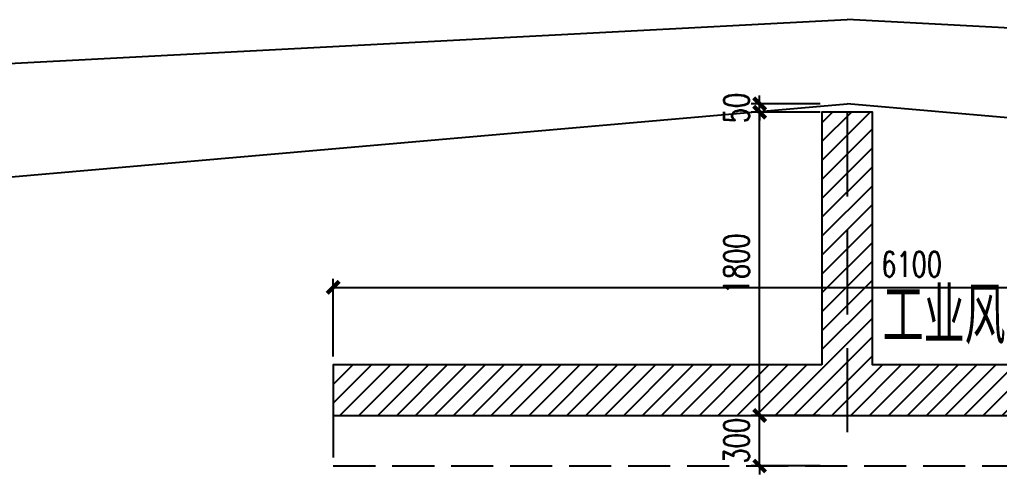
# Model space of a CAD drawing. Extents: x -1201378 to 2367219, y -619313 to 244905.
# Drawn here: x 1543476 to 1549290, y -274198 to -271498 of the extents above; entities that cross this region are included whole.
import ezdxf

# ---------------------------------------------------------------- set-up
doc = ezdxf.new("R2010")
doc.units = 0
doc.header["$LTSCALE"] = 1000
for name, pattern in [('__DASH', [0.35, 0.25, -0.1]), ('DASH', [0.35, 0.25, -0.1]), ('DOTE', [2.42, 2, -0.2, 0.02, -0.2])]:
    doc.linetypes.add(name, pattern=pattern)
doc.layers.get('0').update_dxf_attribs({"linetype": 'CONTINUOUS'})
doc.layers.get('Defpoints').update_dxf_attribs({"linetype": 'CONTINUOUS'})
for name, color, linetype in [('A-AXIS-DOTE', 14, 'DOTE'), ('A-LIN-V', 9, 'CONTINUOUS'), ('A-SFCE', 30, 'CONTINUOUS'), ('建-尺寸', 3, 'CONTINUOUS'), ('建-文字', 7, 'CONTINUOUS')]:
    doc.layers.add(name, color=color, linetype=linetype)
doc.styles.add('A-DIM_T3', font='SIMPLEX', dxfattribs={"width": 0.705882, "bigfont": 'GBCBIG'})
doc.styles.add('A-STANDARD', font='SIMPLEX', dxfattribs={"bigfont": 'GBCBIG'})
doc.dimstyles.new('A-DIM&&50', dxfattribs={"dimtxt": 148.75, "dimasz": 50, "dimexe": 50, "dimexo": 50, "dimgap": 63.125, "dimtad": 1, "dimdec": 0, "dimzin": 0, "dimdsep": 46, "dimtxsty": 'A-DIM_T3', "dimblk": 'ARCHTICK', "dimcen": 0.09, "dimclrt": 7, "dimazin": 2, "dimtfac": 1, "dimtdec": 0, "dimtix": 1, "dimtmove": 2, "dimatfit": 3, "dimfxl": 30, "dimtolj": 1, "dimtzin": 0, "dimarcsym": 0})

# ---------------------------------------------------------------- blocks, each defined once
blk = doc.blocks.new('_ArchTick')
at = {"color": 0, "linetype": 'ByBlock', "const_width": 0.5}
blk.add_lwpolyline([(-0.71, -0.71), (0.71, 0.71)], dxfattribs=at)
blk = doc.blocks.new('*D6631')
at = {"layer": 'Defpoints', "color": 0, "transparency": 16777216}
for p in [(-519.6, 2150), (-110, 2150), (-110, 2100)]:
    blk.add_point(p, dxfattribs=at)
at = {"layer": '建-尺寸', "color": 0, "lineweight": -2, "transparency": 16777216}
for p, q in [((-519.6, 2150), (-519.6, 2200)), ((-160, 2150), (-569.6, 2150)), ((-160, 2100), (-569.6, 2100)), ((-519.6, 2100), (-519.6, 2150)), ((-519.6, 2100), (-519.6, 2050))]:
    blk.add_line(p, q, dxfattribs=at)
at = {"layer": '建-尺寸', "color": 0, "lineweight": -2, "transparency": 16777216, "xscale": 50, "yscale": 50, "zscale": 50}
for p, rotation in [((-519.6, 2150), 270), ((-519.6, 2100), 90)]:
    blk.add_blockref('_ArchTick', p, dxfattribs=dict(at, rotation=rotation))
at = {"layer": '建-尺寸', "color": 7, "transparency": 16777216, "insert": (-657.1, 2125), "char_height": 148.75, "attachment_point": 5, "rotation": 90, "style": 'A-DIM_T3'}
blk.add_mtext('\\A1;50', dxfattribs=at)
blk = doc.blocks.new('*D6632')
at = {"layer": 'Defpoints', "color": 0, "transparency": 16777216}
for p in [(-519.6, 2100), (-110, 2100), (-110, 300)]:
    blk.add_point(p, dxfattribs=at)
at = {"layer": '建-尺寸', "color": 0, "lineweight": -2, "transparency": 16777216}
for p, q in [((-160, 2100), (-569.6, 2100)), ((-519.6, 300), (-519.6, 2100)), ((-160, 300), (-569.6, 300))]:
    blk.add_line(p, q, dxfattribs=at)
at = {"layer": '建-尺寸', "color": 0, "lineweight": -2, "transparency": 16777216, "xscale": 50, "yscale": 50, "zscale": 50}
for p, rotation in [((-519.6, 2100), 90), ((-519.6, 300), 270)]:
    blk.add_blockref('_ArchTick', p, dxfattribs=dict(at, rotation=rotation))
at = {"layer": '建-尺寸', "color": 7, "transparency": 16777216, "insert": (-657.1, 1200), "char_height": 148.75, "attachment_point": 5, "rotation": 90, "style": 'A-DIM_T3'}
blk.add_mtext('\\A1;1800', dxfattribs=at)
blk = doc.blocks.new('*D6633')
at = {"layer": 'Defpoints', "color": 0, "transparency": 16777216}
for p in [(-519.6, 300), (-110, 300), (-110, 0)]:
    blk.add_point(p, dxfattribs=at)
at = {"layer": '建-尺寸', "color": 0, "lineweight": -2, "transparency": 16777216}
for p, q in [((-519.6, 300), (-519.6, 350)), ((-160, 300), (-569.6, 300)), ((-519.6, 0), (-519.6, 300)), ((-160, 0), (-569.6, 0)), ((-519.6, 0), (-519.6, -50))]:
    blk.add_line(p, q, dxfattribs=at)
at = {"layer": '建-尺寸', "color": 0, "lineweight": -2, "transparency": 16777216, "xscale": 50, "yscale": 50, "zscale": 50}
for p, rotation in [((-519.6, 300), 270), ((-519.6, 0), 90)]:
    blk.add_blockref('_ArchTick', p, dxfattribs=dict(at, rotation=rotation))
at = {"layer": '建-尺寸', "color": 7, "transparency": 16777216, "insert": (-657.1, 150), "char_height": 148.75, "attachment_point": 5, "rotation": 90, "style": 'A-DIM_T3'}
blk.add_mtext('\\A1;300', dxfattribs=at)
blk = doc.blocks.new('*D6634')
at = {"layer": 'Defpoints', "color": 0, "transparency": 16777216}
for p in [(3050, 1060.2), (-3050, 600), (3050, 600)]:
    blk.add_point(p, dxfattribs=at)
at = {"layer": '建-尺寸', "color": 0, "lineweight": -2, "transparency": 16777216}
for p, q in [((-3050, 650), (-3050, 1110.2)), ((3050, 650), (3050, 1110.2)), ((-3050, 1060.2), (3050, 1060.2))]:
    blk.add_line(p, q, dxfattribs=at)
at = {"layer": '建-尺寸', "color": 0, "lineweight": -2, "transparency": 16777216, "xscale": 50, "yscale": 50, "zscale": 50, "rotation": 180}
blk.add_blockref('_ArchTick', (-3050, 1060.2), dxfattribs=at)
at = {"layer": '建-尺寸', "color": 0, "lineweight": -2, "transparency": 16777216, "xscale": 50, "yscale": 50, "zscale": 50}
blk.add_blockref('_ArchTick', (3050, 1060.2), dxfattribs=at)
at = {"layer": '建-尺寸', "color": 7, "transparency": 16777216, "insert": (382.4, 1197.7), "char_height": 148.75, "attachment_point": 5, "style": 'A-DIM_T3'}
blk.add_mtext('\\A1;6100', dxfattribs=at)
blk = doc.blocks.new('G$C2C10B007')
at = {"layer": 'A-LIN-V'}
h = blk.add_hatch(dxfattribs=at)
h.set_pattern_fill('ANSI31', color=252, scale=50)
h.set_pattern_definition([(45, (0, 400), (-56.1266, 56.1266), [])])
h.paths.add_polyline_path([(-150, 600), (-3050, 600), (-3050, 300), (3050, 300), (3050, 600), (150, 600), (150, 2100), (-150, 2100)])
at = {"layer": 'A-AXIS-DOTE', "linetype": '__DASH', "ltscale": 2}
blk.add_lwpolyline([(0, 2100), (0, 100)], dxfattribs=at)
at = {"layer": 'A-LIN-V'}
blk.add_lwpolyline([(-150, 600), (-3050, 600), (-3050, 300), (3050, 300), (3050, 600), (150, 600), (150, 2100), (-150, 2100), (-150, 600)], dxfattribs=at)
at = {"layer": 'A-SFCE', "linetype": 'DASH'}
for p, q in [((-3050, 300), (-3050, 0)), ((-3050, 0), (3050, 0))]:
    blk.add_line(p, q, dxfattribs=at)
at = {"layer": '建-文字', "style": 'A-STANDARD'}
blk.add_text('工业风扇', height=337.59, dxfattribs=at).set_placement((210.4, 722.5))
at = {"layer": '建-尺寸'}
for p1, p2, picture, middle in [((-110, 2100), (-110, 2150), '*D6631', (-657.1, 2125)), ((-110, 300), (-110, 2100), '*D6632', (-657.1, 1200)), ((-110, 0), (-110, 300), '*D6633', (-657.1, 150))]:
    dim = blk.add_aligned_dim(p1=p1, p2=p2, distance=409.6, dimstyle='A-DIM&&50', dxfattribs=at)
    dim.commit()
    dim.dimension.update_dxf_attribs({"geometry": picture, "text_midpoint": middle})
dim = blk.add_linear_dim(base=(3050, 1060.2), p1=(-3050, 600), p2=(3050, 600), angle=0, dimstyle='A-DIM&&50', dxfattribs=at)
dim.commit()
dim.dimension.update_dxf_attribs({"geometry": '*D6634', "text_midpoint": (382.4, 1197.7), "dimtype": 129})

msp = doc.modelspace()

# ---------------------------------------------------------------- linework, layer by layer
at = {"layer": 'A-LIN-V', "color": 2}
for p, q in [((1539811.7, -271947.8), (1548386.7, -271497.8)), ((1556961.7, -271947.8), (1548386.7, -271497.8)), ((1539811.7, -272747.8), (1548386.7, -271997.8)), ((1556961.7, -272747.8), (1548386.7, -271997.8))]:
    msp.add_line(p, q, dxfattribs=at)

# ---------------------------------------------------------------- block references
at = {"layer": 'A-LIN-V'}
msp.add_blockref('G$C2C10B007', (1548386.7, -274147.8), dxfattribs=at)

doc.saveas('drawing.dxf')
